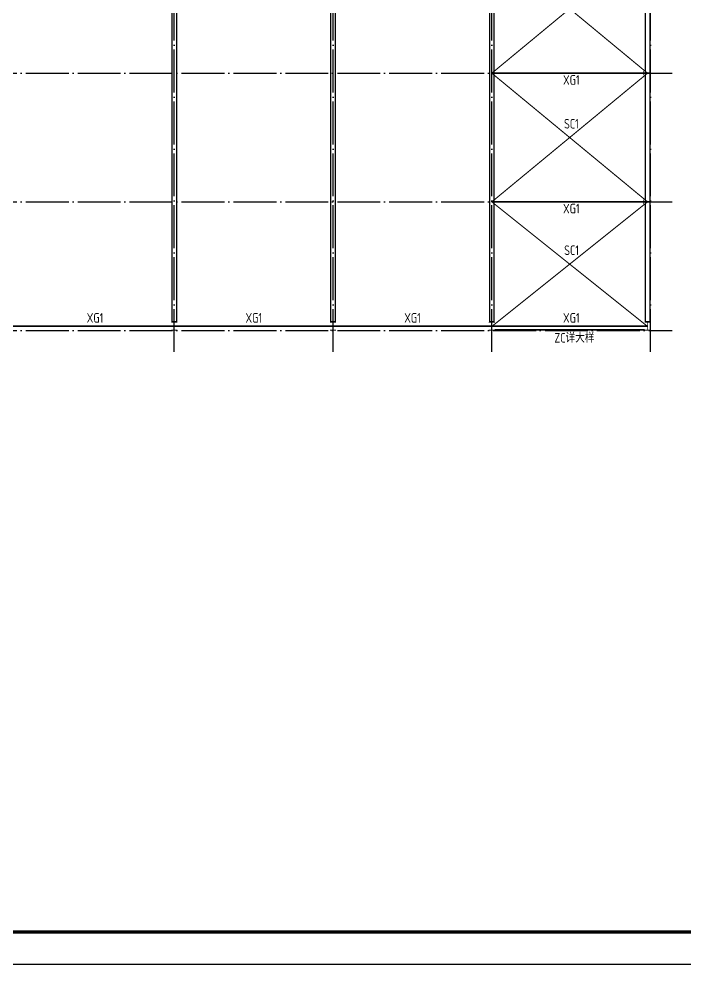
# Model space of a CAD drawing. Extents: x 8844666 to 9156203, y 1662182 to 2655606.
# Drawn here: x 9095347 to 9126398, y 2079844 to 2123923 of the extents above; entities that cross this region are included whole.
import ezdxf

# ---------------------------------------------------------------- set-up
doc = ezdxf.new("R2010")
doc.units = 0
doc.header["$LTSCALE"] = 1000
doc.header["$MEASUREMENT"] = 0
doc.linetypes.add('DOTE', pattern=[2.42, 2, -0.2, 0.02, -0.2])
for name, color, linetype in [('DOTE', 8, 'DOTE'), ('PUB_TITLE', 4, 'CONTINUOUS'), ('ZC', 6, 'CONTINUOUS'), ('屋面支撑', 1, 'CONTINUOUS'), ('柱', 2, 'CONTINUOUS'), ('梁', 4, 'CONTINUOUS'), ('系杆', 7, 'CONTINUOUS')]:
    doc.layers.add(name, color=color, linetype=linetype)
doc.styles.add('TSSD_REIN', font='atssdeng.shx', dxfattribs={"width": 0.7, "bigfont": 'atssdchn.shx'})

msp = doc.modelspace()

# ---------------------------------------------------------------- hatches: boundary and pattern name
at = {"layer": '柱'}
for color, points in [(3, [(9124439.3, 2121291), (9124439.3, 2121491), (9124471.3, 2121491), (9124471.3, 2121403), (9124757.3, 2121403), (9124757.3, 2121491), (9124789.3, 2121491), (9124789.3, 2121291), (9124757.3, 2121291), (9124757.3, 2121379), (9124471.3, 2121379), (9124471.3, 2121291)]), (3, [(9124439.3, 2115291), (9124439.3, 2115491), (9124471.3, 2115491), (9124471.3, 2115403), (9124757.3, 2115403), (9124757.3, 2115491), (9124789.3, 2115491), (9124789.3, 2115291), (9124757.3, 2115291), (9124757.3, 2115379), (9124471.3, 2115379), (9124471.3, 2115291)]), (2, [(9102729.3, 2109391), (9102449.3, 2109391), (9102449.3, 2109423), (9102577.3, 2109423), (9102577.3, 2109759), (9102449.3, 2109759), (9102449.3, 2109791), (9102729.3, 2109791), (9102729.3, 2109759), (9102601.3, 2109759), (9102601.3, 2109423), (9102729.3, 2109423)]), (2, [(9110129.3, 2109391), (9109849.3, 2109391), (9109849.3, 2109423), (9109977.3, 2109423), (9109977.3, 2109759), (9109849.3, 2109759), (9109849.3, 2109791), (9110129.3, 2109791), (9110129.3, 2109759), (9110001.3, 2109759), (9110001.3, 2109423), (9110129.3, 2109423)]), (2, [(9117529.3, 2109391), (9117249.3, 2109391), (9117249.3, 2109423), (9117377.3, 2109423), (9117377.3, 2109759), (9117249.3, 2109759), (9117249.3, 2109791), (9117529.3, 2109791), (9117529.3, 2109759), (9117401.3, 2109759), (9117401.3, 2109423), (9117529.3, 2109423)]), (2, [(9124789.3, 2109391), (9124509.3, 2109391), (9124509.3, 2109423), (9124637.3, 2109423), (9124637.3, 2109759), (9124509.3, 2109759), (9124509.3, 2109791), (9124789.3, 2109791), (9124789.3, 2109759), (9124661.3, 2109759), (9124661.3, 2109423), (9124789.3, 2109423)])]:
    msp.add_hatch(color=color, dxfattribs=at).paths.add_polyline_path(points)

# ---------------------------------------------------------------- linework, layer by layer
at = {"layer": 'DOTE'}
for p, q in [((9102589.3, 2108391), (9102589.3, 2158391)), ((9109989.3, 2108391), (9109989.3, 2158391)), ((9117389.3, 2108391), (9117389.3, 2158391)), ((9124789.3, 2108391), (9124789.3, 2158391)), ((8916589.3, 2121391), (9125789.3, 2121391)), ((8916589.3, 2115391), (9125789.3, 2115391)), ((8916589.3, 2109391), (9125789.3, 2109391))]:
    msp.add_line(p, q, dxfattribs=at)
at = {"layer": 'PUB_TITLE'}
msp.add_lwpolyline([(8903902.8, 2079844), (9156202.8, 2079844), (9156202.8, 2168944), (8903902.8, 2168944)], close=True, dxfattribs=at)
at = {"layer": 'PUB_TITLE', "const_width": 150}
msp.add_lwpolyline([(8907652.8, 2081344), (9154702.8, 2081344), (9154702.8, 2167444), (8907652.8, 2167444)], close=True, dxfattribs=at)
at = {"layer": 'ZC', "const_width": 80}
msp.add_lwpolyline([(9117529.3, 2109423), (9124509.3, 2109423)], dxfattribs=at)
at = {"layer": '屋面支撑', "const_width": 50}
for points in [[(9124637.3, 2145191), (9117389.3, 2139391), (9124649.3, 2133391), (9117401.3, 2127391), (9124649.3, 2121391), (9117389.3, 2115391), (9124637.3, 2109591)], [(9117401.3, 2145191), (9124649.3, 2139391), (9117389.3, 2133391), (9124637.3, 2127391), (9117389.3, 2121391), (9124649.3, 2115391), (9117401.3, 2109591)]]:
    msp.add_lwpolyline(points, dxfattribs=at)
at = {"layer": '柱', "color": 3, "const_width": 5}
for points in [[(9124439.3, 2121291), (9124439.3, 2121491), (9124471.3, 2121491), (9124471.3, 2121403), (9124757.3, 2121403), (9124757.3, 2121491), (9124789.3, 2121491), (9124789.3, 2121291), (9124757.3, 2121291), (9124757.3, 2121379), (9124471.3, 2121379), (9124471.3, 2121291)], [(9124439.3, 2115291), (9124439.3, 2115491), (9124471.3, 2115491), (9124471.3, 2115403), (9124757.3, 2115403), (9124757.3, 2115491), (9124789.3, 2115491), (9124789.3, 2115291), (9124757.3, 2115291), (9124757.3, 2115379), (9124471.3, 2115379), (9124471.3, 2115291)]]:
    msp.add_lwpolyline(points, close=True, dxfattribs=at)
at = {"layer": '柱', "color": 2, "const_width": 5}
for points in [[(9102729.3, 2109391), (9102449.3, 2109391), (9102449.3, 2109423), (9102577.3, 2109423), (9102577.3, 2109759), (9102449.3, 2109759), (9102449.3, 2109791), (9102729.3, 2109791), (9102729.3, 2109759), (9102601.3, 2109759), (9102601.3, 2109423), (9102729.3, 2109423)], [(9110129.3, 2109391), (9109849.3, 2109391), (9109849.3, 2109423), (9109977.3, 2109423), (9109977.3, 2109759), (9109849.3, 2109759), (9109849.3, 2109791), (9110129.3, 2109791), (9110129.3, 2109759), (9110001.3, 2109759), (9110001.3, 2109423), (9110129.3, 2109423)], [(9117529.3, 2109391), (9117249.3, 2109391), (9117249.3, 2109423), (9117377.3, 2109423), (9117377.3, 2109759), (9117249.3, 2109759), (9117249.3, 2109791), (9117529.3, 2109791), (9117529.3, 2109759), (9117401.3, 2109759), (9117401.3, 2109423), (9117529.3, 2109423)], [(9124789.3, 2109391), (9124509.3, 2109391), (9124509.3, 2109423), (9124637.3, 2109423), (9124637.3, 2109759), (9124509.3, 2109759), (9124509.3, 2109791), (9124789.3, 2109791), (9124789.3, 2109759), (9124661.3, 2109759), (9124661.3, 2109423), (9124789.3, 2109423)]]:
    msp.add_lwpolyline(points, close=True, dxfattribs=at)
at = {"layer": '梁'}
for points in [[(9102489.3, 2144991), (9102689.3, 2144991), (9102689.3, 2109791), (9102489.3, 2109791)], [(9109889.3, 2144991), (9110089.3, 2144991), (9110089.3, 2109791), (9109889.3, 2109791)], [(9117289.3, 2144991), (9117489.3, 2144991), (9117489.3, 2109791), (9117289.3, 2109791)], [(9124549.3, 2144991), (9124749.3, 2144991), (9124749.3, 2109791), (9124549.3, 2109791)]]:
    msp.add_lwpolyline(points, close=True, dxfattribs=at)
at = {"layer": '系杆', "color": 3, "const_width": 80}
for points in [[(9117389.3, 2121391), (9124789.3, 2121391)], [(9117389.3, 2115391), (9124789.3, 2115391)], [(8917741.3, 2109591), (9124637.3, 2109591)]]:
    msp.add_lwpolyline(points, dxfattribs=at)

# ---------------------------------------------------------------- texts
at = {"layer": 'ZC', "style": 'TSSD_REIN', "width": 0.8}
msp.add_text('ZC详大样', height=450, dxfattribs=at).set_placement((9120307.9, 2108826.4))
at = {"layer": '屋面支撑', "style": 'TSSD_REIN', "width": 0.8}
for p in [(9120755.7, 2118808.9), (9120761.7, 2112908.9)]:
    msp.add_text('SC1', height=450, dxfattribs=at).set_placement(p)
at = {"layer": '系杆', "color": 3, "style": 'TSSD_REIN', "width": 0.8}
for p in [(9120707.4, 2120850.1), (9120707.4, 2114850.1), (9098507.4, 2109753.9), (9105907.4, 2109753.9), (9113307.4, 2109753.9), (9120707.4, 2109753.9)]:
    msp.add_text('XG1', height=450, dxfattribs=at).set_placement(p)

doc.saveas('drawing.dxf')
